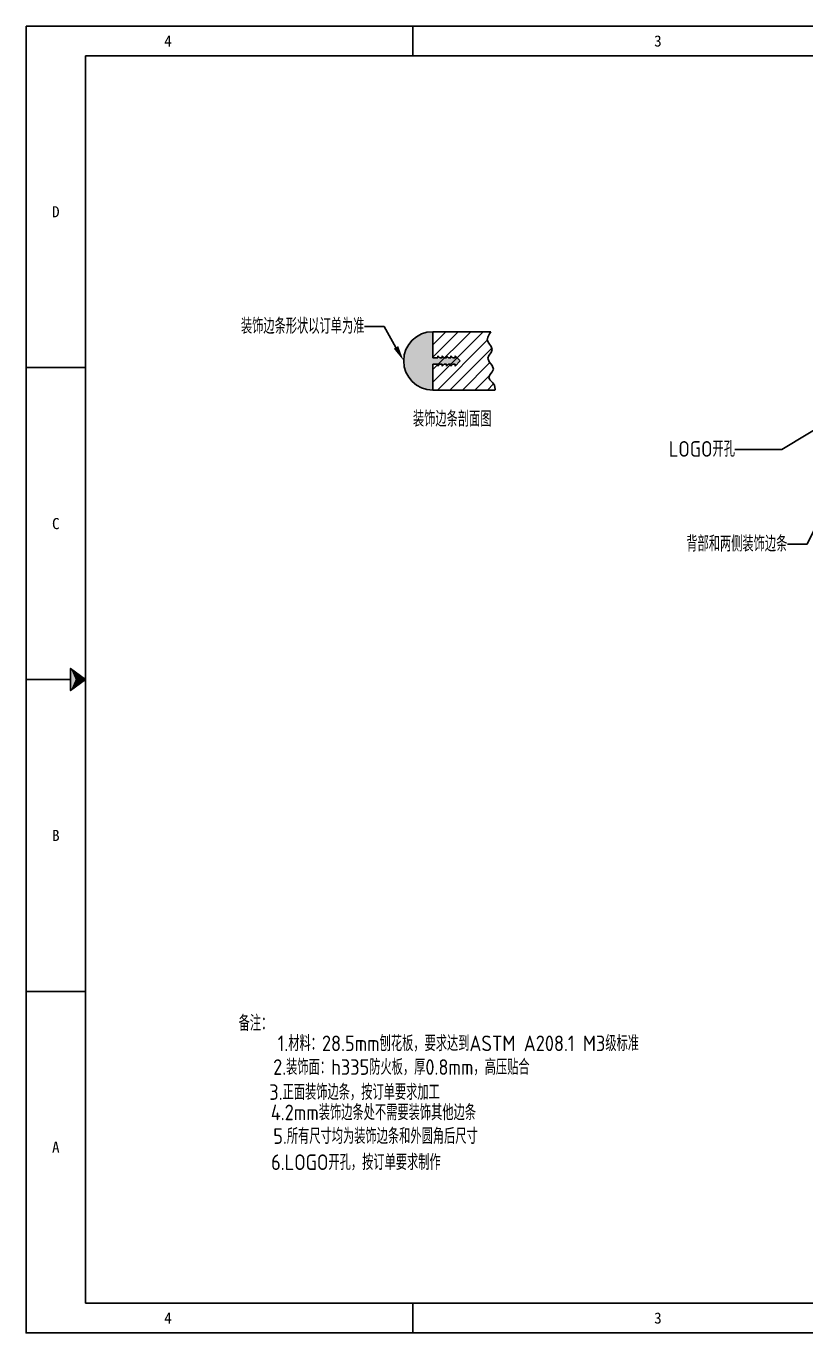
# Model space of a CAD drawing. Header units: millimetres. Extents: x -8883 to 24658, y -3888 to 19148.
# Drawn here: x 19821 to 21820, y 5433 to 8783 of the extents above; entities that cross this region are included whole.
import ezdxf
from ezdxf import colors
from ezdxf.entities.mleader import LeaderData, LeaderLine
from ezdxf.enums import TextEntityAlignment as Align
from ezdxf.math import Vec2, Vec3

# ---------------------------------------------------------------- set-up
doc = ezdxf.new("R2010")
doc.units = ezdxf.units.MM
doc.header["$MEASUREMENT"] = 0
doc.linetypes.add('DOT', pattern=[0.2, 0.1, -0.1])
for name, color, linetype in [('ATTACHMENT', 7, 'Continuous'), ('DIM', 254, 'Continuous'), ('print', 30, 'Continuous'), ('TITLEBLOCK', 7, 'Continuous')]:
    doc.layers.add(name, color=color, linetype=linetype)
doc.styles.add('Dartop', font='')
doc.styles.add('Dartop Text Style', font='gbenor.shx', dxfattribs={"bigfont": 'gbcbig.shx'})
doc.styles.get('Dartop').set_extended_font_data('FangSong_GB2312')

# ---------------------------------------------------------------- blocks, each defined once
blk = doc.blocks.new('*U226')
at = {"color": 254, "linetype": 'Continuous', "extrusion": (0, 0, -1)}
for points in [[(-0.833, 11), (-0.75, 10.812), (-0.75, 11.188)], [(-0.833, 11), (-0.75, 11.188), (-1, 11)], [(-0.833, 11), (-1, 11), (-0.75, 10.812)]]:
    blk.add_solid(points, dxfattribs=at)

msp = doc.modelspace()

# ---------------------------------------------------------------- hatches: boundary and pattern name
at = {"layer": 'ATTACHMENT', "linetype": 'Continuous'}
h = msp.add_hatch(color=256, dxfattribs=at)
edge = h.paths.add_edge_path()
edge.add_line((20881.532, 7916.924), (20887.575, 7916.924))
edge.add_line((20887.575, 7916.924), (20887.575, 7911.881))
edge.add_line((20887.575, 7911.881), (20892.636, 7916.924))
edge.add_line((20892.636, 7916.924), (20898.679, 7916.924))
edge.add_line((20898.679, 7916.924), (20898.679, 7911.881))
edge.add_line((20898.679, 7911.881), (20903.739, 7916.924))
edge.add_line((20903.739, 7916.924), (20909.782, 7916.924))
edge.add_line((20909.782, 7916.924), (20909.782, 7911.881))
edge.add_line((20909.782, 7911.881), (20914.843, 7916.924))
edge.add_line((20914.843, 7916.924), (20920.885, 7916.924))
edge.add_line((20920.885, 7916.924), (20920.885, 7911.881))
edge.add_line((20920.885, 7911.881), (20934.16, 7925.11))
edge.add_line((20920.885, 7938.338), (20934.16, 7925.11))
edge.add_line((20920.885, 7933.296), (20920.885, 7938.338))
edge.add_line((20914.843, 7933.296), (20920.885, 7933.296))
edge.add_line((20909.782, 7938.338), (20914.843, 7933.296))
edge.add_line((20909.782, 7933.296), (20909.782, 7938.338))
edge.add_line((20903.739, 7933.296), (20909.782, 7933.296))
edge.add_line((20898.679, 7938.338), (20903.739, 7933.296))
edge.add_line((20898.679, 7933.296), (20898.679, 7938.338))
edge.add_line((20892.636, 7933.296), (20898.679, 7933.296))
edge.add_line((20887.575, 7938.338), (20892.636, 7933.296))
edge.add_line((20887.575, 7933.296), (20887.575, 7938.338))
edge.add_line((20881.532, 7933.296), (20887.575, 7933.296))
edge.add_line((20876.472, 7938.338), (20881.532, 7933.296))
edge.add_line((20876.472, 7933.296), (20876.472, 7938.338))
edge.add_line((20863.902, 7933.296), (20876.472, 7933.296))
edge.add_line((20863.902, 7999.913), (20863.902, 7933.296))
edge.add_arc((20863.902, 7925.11), 74.803, 90, 270)
edge.add_line((20863.902, 7916.924), (20863.902, 7850.307))
edge.add_line((20863.902, 7916.924), (20876.472, 7916.924))
edge.add_line((20876.472, 7916.924), (20876.472, 7911.881))
edge.add_line((20876.472, 7911.881), (20881.532, 7916.924))

# ---------------------------------------------------------------- linework, layer by layer
for p, q in [((20863.902, 7966.651), (20897.164, 7999.913)), ((20863.902, 7934.624), (20929.191, 7999.913)), ((20863.902, 7902.596), (20961.219, 7999.913)), ((20863.902, 7870.569), (20993.246, 7999.913)), ((20863.902, 7999.913), (20863.902, 7933.296)), ((20863.902, 7999.913), (21012.283, 7999.913)), ((20875.668, 7850.307), (21003.378, 7978.017)), ((21003.32, 7978.136), (21004.904, 7986.114)), ((21007.158, 7970.225), (21003.32, 7978.136)), ((21004.904, 7986.114), (21009.552, 7994.26)), ((21009.552, 7994.26), (21012.283, 7999.913)), ((20907.695, 7850.307), (21014.834, 7957.445)), ((21013, 7962.381), (21007.158, 7970.225)), ((21007.81, 7939.259), (21013.045, 7946.905)), ((21015.931, 7954.491), (21013, 7962.381)), ((21013.045, 7946.905), (21015.931, 7954.491)), ((20863.902, 7933.296), (20876.472, 7933.296)), ((20863.902, 7916.924), (20863.902, 7850.307)), ((20863.902, 7916.924), (20876.472, 7916.924)), ((20876.472, 7933.296), (20876.472, 7938.338)), ((20876.472, 7938.338), (20881.532, 7933.296)), ((20876.472, 7911.881), (20881.532, 7916.924)), ((20876.472, 7916.924), (20876.472, 7911.881)), ((20881.532, 7933.296), (20887.575, 7933.296)), ((20881.532, 7916.924), (20887.575, 7916.924)), ((20887.575, 7933.296), (20887.575, 7938.338)), ((20887.575, 7938.338), (20892.636, 7933.296)), ((20887.575, 7911.881), (20892.636, 7916.924)), ((20887.575, 7916.924), (20887.575, 7911.881)), ((20892.636, 7933.296), (20898.679, 7933.296)), ((20892.636, 7916.924), (20898.679, 7916.924)), ((20898.679, 7933.296), (20898.679, 7938.338)), ((20898.679, 7938.338), (20903.739, 7933.296)), ((20898.679, 7911.881), (20903.739, 7916.924)), ((20898.679, 7916.924), (20898.679, 7911.881)), ((20903.739, 7933.296), (20909.782, 7933.296)), ((20903.739, 7916.924), (20909.782, 7916.924)), ((20909.782, 7933.296), (20909.782, 7938.338)), ((20909.782, 7938.338), (20914.843, 7933.296)), ((20909.782, 7911.881), (20914.843, 7916.924)), ((20909.782, 7916.924), (20909.782, 7911.881)), ((20914.843, 7933.296), (20920.885, 7933.296)), ((20914.843, 7916.924), (20920.885, 7916.924)), ((20920.885, 7933.296), (20920.885, 7938.338)), ((20920.885, 7938.338), (20934.16, 7925.11)), ((20920.885, 7911.881), (20934.16, 7925.11)), ((20920.885, 7916.924), (20920.885, 7911.881)), ((20939.723, 7850.307), (21010.066, 7920.65)), ((21004.897, 7931.634), (21007.81, 7939.259)), ((21008.694, 7922.419), (21004.897, 7931.634)), ((21015.802, 7913.257), (21008.694, 7922.419)), ((21019.084, 7904.048), (21015.802, 7913.257)), ((20971.75, 7850.307), (21009.56, 7888.117)), ((21007.261, 7882.767), (21010.199, 7889.604)), ((21010.2, 7876.252), (21007.261, 7882.767)), ((21010.199, 7889.604), (21015.691, 7896.767)), ((21016.54, 7869.835), (21010.2, 7876.252)), ((21015.691, 7896.767), (21019.084, 7904.048)), ((20863.902, 7850.307), (21022.934, 7850.307)), ((21003.778, 7850.307), (21019.631, 7866.16)), ((21022.237, 7863.063), (21016.54, 7869.835)), ((21023.587, 7851.686), (21022.237, 7863.063)), ((21022.934, 7850.307), (21023.587, 7851.686))]:
    msp.add_line(p, q, dxfattribs=at)
msp.add_arc((20863.902, 7925.11), 74.803, 90, 270, dxfattribs=at)
at = {"layer": 'print'}
msp.add_lwpolyline([(19820.758, 8783.364), (24658.139, 8783.364), (24658.139, 5433.009), (19820.758, 5433.009)], close=True, dxfattribs=at)
at = {"layer": 'TITLEBLOCK', "color": 0, "linetype": 'DOT'}
for p, q in [((19820.758, 8783.364), (24581.994, 8783.364)), ((19820.758, 5509.154), (19820.758, 8707.219)), ((24581.994, 5433.009), (19820.758, 5433.009))]:
    msp.add_line(p, q, dxfattribs=at)
at = {"layer": 'TITLEBLOCK', "color": 0}
for p, q in [((19820.758, 8783.364), (19820.758, 8707.219)), ((20812.845, 8707.219), (20812.845, 8783.364)), ((19973.047, 5509.154), (19973.047, 8707.219)), ((19973.047, 8707.219), (24505.85, 8707.219)), ((19973.047, 7907.703), (19820.758, 7907.703)), ((19934.975, 7108.186), (19820.758, 7108.186)), ((19973.047, 6308.67), (19820.758, 6308.67)), ((19820.758, 5509.154), (19820.758, 5433.009)), ((24505.85, 5509.154), (19973.047, 5509.154)), ((20812.845, 5433.009), (20812.845, 5509.154))]:
    msp.add_line(p, q, dxfattribs=at)
msp.add_lwpolyline([(19973.047, 7108.186), (19934.975, 7079.632), (19934.975, 7136.741), (19973.047, 7108.186)], close=True, dxfattribs=at)

# ---------------------------------------------------------------- block references
at = {"layer": 'TITLEBLOCK', "color": 0, "linetype": 'Continuous', "xscale": 152.2888407109637, "yscale": 152.2888407109637, "zscale": 152.2888407109637}
msp.add_blockref('*U226', (19820.758, 5433.009), dxfattribs=at)

# ---------------------------------------------------------------- texts
at = {"layer": 'DIM', "style": 'Dartop Text Style'}
for s, p in [('装饰边条剖面图', (20913.522, 7776.383)), ('备注：', (20408.922, 6227.277)), ('1.材料：28.5mm刨花板，要求达到ASTM A208.1 M3级标准', (20929.216, 6175.293)), ('2.装饰面：h335防火板，厚0.8mm，高压贴合           ', (20902.427, 6114.529)), ('3.正面装饰边条，按订单要求加工                    ', (20879.927, 6050.28)), ('4.2mm装饰边条处不需要装饰其他边条                 ', (20895.76, 5998.192)), ('5.所有尺寸均为装饰边条和外圆角后尺寸              ', (20868.603, 5937.428)), ('6.LOGO开孔，按订单要求制作              ', (20818.358, 5870.54))]:
    msp.add_text(s, height=40, dxfattribs=at).set_placement(p, align=Align.MIDDLE_CENTER)
at = {"layer": 'TITLEBLOCK', "color": 0, "style": 'Dartop'}
for s, p in [('4', (20184.654, 8745.291)), ('3', (21441.037, 8745.291)), ('D', (19896.903, 8307.461)), ('C', (19896.903, 7507.945)), ('B', (19896.903, 6708.428)), ('A', (19896.903, 5908.912)), ('4', (20184.654, 5471.081)), ('3', (21441.037, 5471.081))]:
    msp.add_text(s, height=28.554, dxfattribs=at).set_placement(p, align=Align.MIDDLE_CENTER)

# ---------------------------------------------------------------- leaders
at = {"layer": 'DIM'}
ml = msp.add_multileader_mtext('Standard', dxfattribs=at)
ml.set_content('装饰边条形状以订单为准', color=256, style='Dartop Text Style')
ml.set_leader_properties()
ml.build(insert=Vec2(0, 0))
ml.multileader.update_dxf_attribs({"dogleg_length": 0.36, "arrow_head_size": 40})
ctx = ml.context
ctx.base_point, ctx.char_height, ctx.arrow_head_size, ctx.landing_gap_size, ctx.plane_origin = Vec3(20373.323, 8012.938), 40, 40, 0.09, Vec3(21015.869, 8174.175)
ctx.text_align_type = 2
notes = []
notes.append((ctx, [(0, (1, 1, 0), (20738.801, 8012.938), (-1, 0), 50.298, [(0, [(20789.099, 7925.11)], 0, [])])]))
ctx.mtext.insert, ctx.mtext.alignment, ctx.mtext.flow_direction = Vec3(20688.413, 8034.482), 3, 5
ml = msp.add_multileader_mtext('Standard', dxfattribs=at)
ml.set_content('LOGO开孔', color=256, style='Dartop Text Style')
ml.set_leader_properties()
ml.build(insert=Vec2(0, 0))
ml.multileader.update_dxf_attribs({"dogleg_length": 0.36, "arrow_head_size": 40})
ctx = ml.context
ctx.base_point, ctx.char_height, ctx.arrow_head_size, ctx.landing_gap_size, ctx.plane_origin = Vec3(21483.736, 7698.014), 40, 40, 0.09, Vec3(21888.562, 7597.419)
ctx.text_align_type = 2
notes.append((ctx, [(0, (1, 1, 0), (21758.655, 7698.014), (-1, 0), 119.935, [(0, [(21985.866, 7834.309)], 0, [])])]))
ctx.mtext.insert, ctx.mtext.alignment, ctx.mtext.flow_direction = Vec3(21638.63, 7719.338), 3, 5
ml = msp.add_multileader_mtext('Standard', dxfattribs=at)
ml.set_content('背部和两侧装饰边条', color=256, style='Dartop Text Style')
ml.set_leader_properties()
ml.build(insert=Vec2(0, 0))
ml.multileader.update_dxf_attribs({"dogleg_length": 0.36, "arrow_head_size": 40})
ctx = ml.context
ctx.base_point, ctx.char_height, ctx.arrow_head_size, ctx.landing_gap_size, ctx.plane_origin = Vec3(21515.344, 7454.812), 40, 40, 0.09, Vec3(22100.538, 7616.05)
ctx.text_align_type = 2
notes.append((ctx, [(0, (1, 1, 0), (21823.469, 7454.812), (-1, 0), 50.298, [(0, [(21883.866, 7575.309)], 0, [])])]))
ctx.mtext.insert, ctx.mtext.alignment, ctx.mtext.flow_direction = Vec3(21773.081, 7476.356), 3, 5
for ctx, leaders in notes:
    for number, flags, end, landing, length, lines in leaders:
        leader = LeaderData()
        leader.index, (leader.has_last_leader_line, leader.has_dogleg_vector, leader.attachment_direction) = number, flags
        leader.last_leader_point, leader.dogleg_vector, leader.dogleg_length = Vec3(end), Vec3(landing), length
        for number, points, colour, breaks in lines:
            line = LeaderLine()
            line.index, line.vertices, line.color, line.breaks = number, Vec3.list(points), colors.encode_raw_color(colour), breaks
            leader.lines.append(line)
        ctx.leaders.append(leader)

doc.saveas('drawing.dxf')
